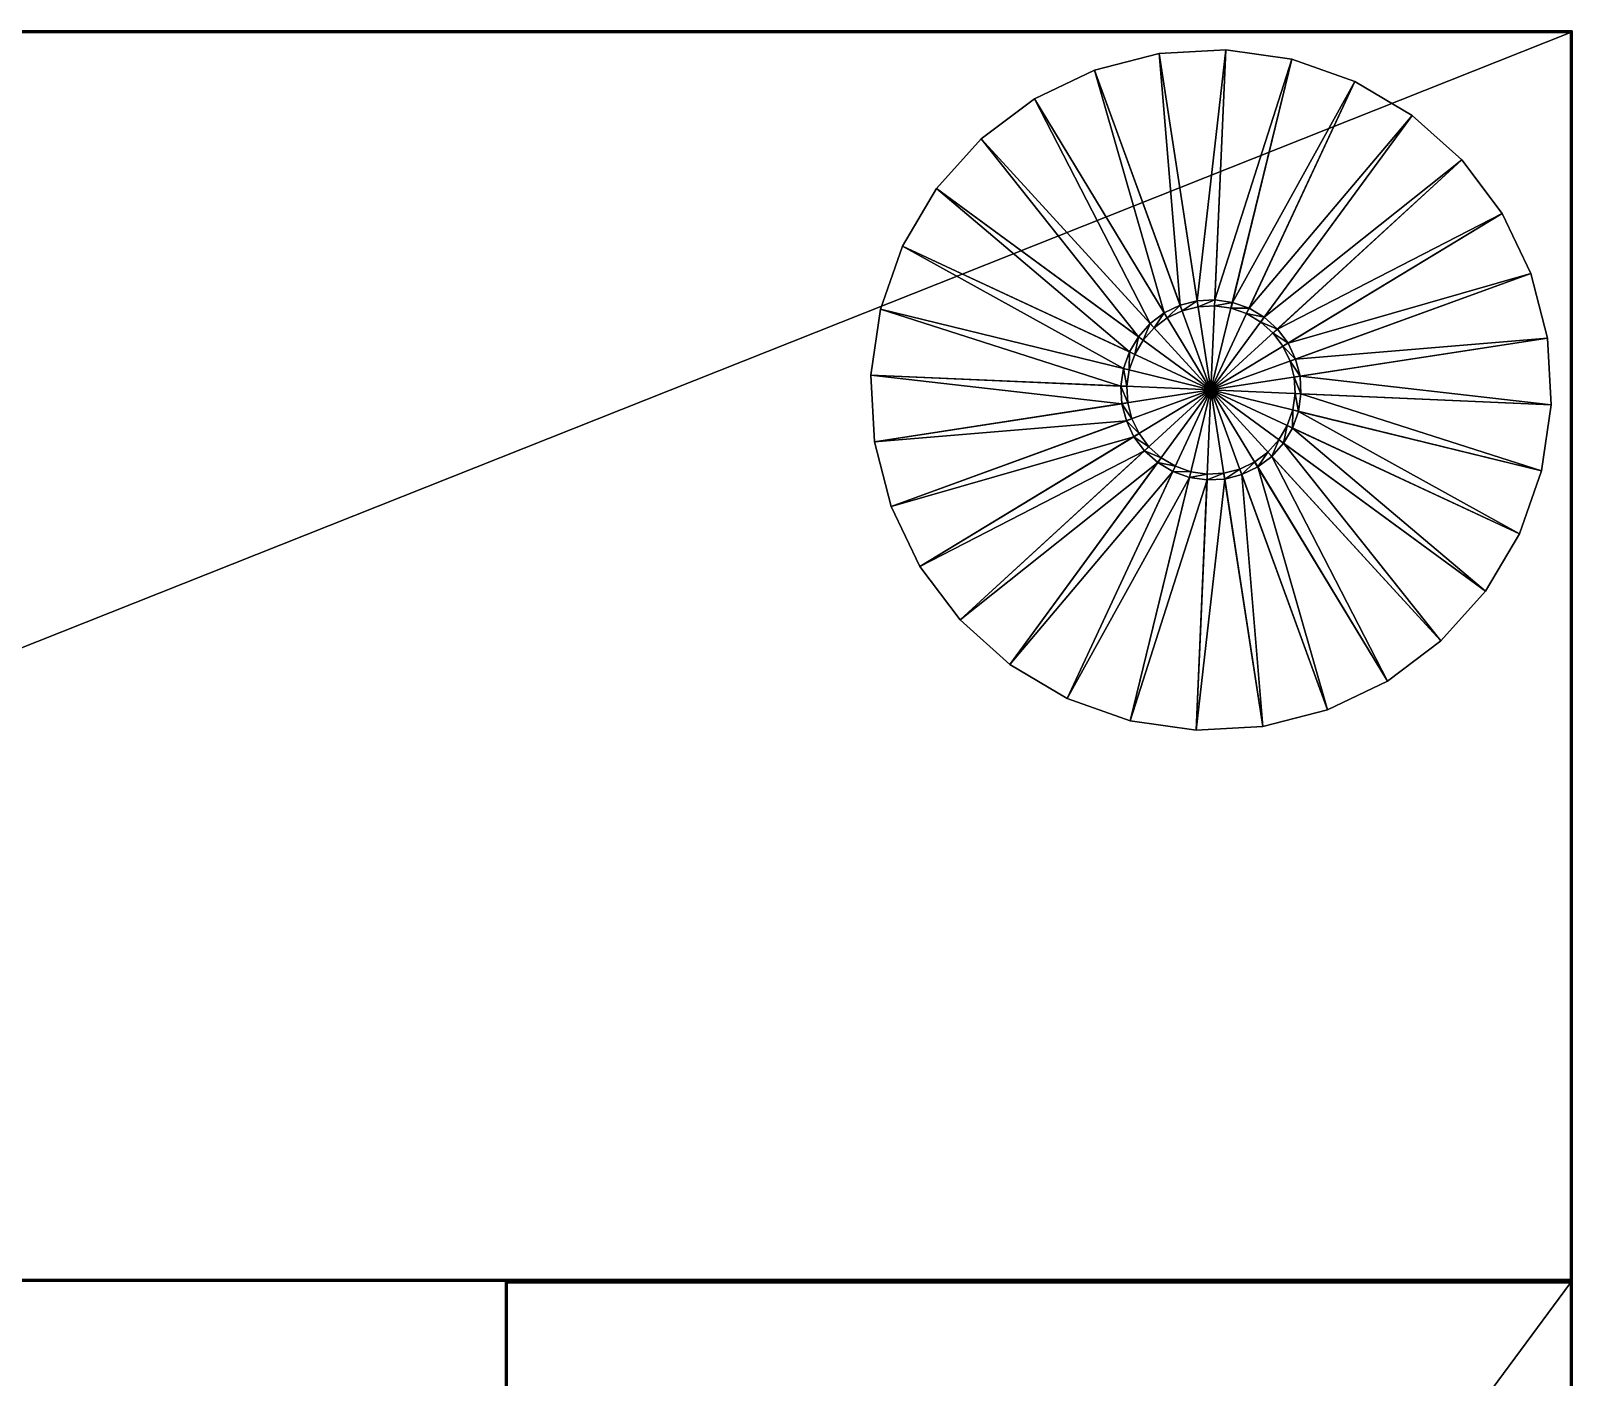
# Model space of a CAD drawing. Extents: x -112 to 87, y -82 to 85.
# Drawn here: x -12.8 to 82.8, y 1.6 to 85.1 of the extents above; entities that cross this region are included whole.
import ezdxf

# ---------------------------------------------------------------- set-up
doc = ezdxf.new("R2010")
doc.units = 0
doc.layers.add('TABLE', color=250, linetype='CONTINUOUS')

msp = doc.modelspace()

# ---------------------------------------------------------------- meshes
at = {"layer": 'TABLE', "color": 250}
mesh = msp.add_polyface(dxfattribs=at)
corners = [(-112.041023, 7.598656, 72.872421), (82.746864, 7.598656, 72.872421), (82.746864, 84.967621, 72.872406), (-112.041023, 84.967621, 72.872414), (-112.141029, 7.49865, 72.772423), (-112.141029, 7.498657, 70.320724), (82.846863, 7.49865, 70.320724), (82.846863, 7.49865, 72.772423), (82.846863, 85.067619, 72.772408), (82.84687, 85.067619, 70.320709), (-112.141029, 85.067619, 70.320709), (-112.141029, 85.067619, 72.772408), (-112.041023, 7.598656, 70.220726), (-112.041023, 84.967621, 70.220711), (82.746872, 84.967621, 70.220711), (82.746864, 7.598656, 70.220726), (16.774326, -81.867226, 72.872452), (82.746864, 7.398659, 72.872421), (16.774326, 7.398659, 72.872421), (16.674328, -81.967232, 72.772453), (16.674328, -81.967232, 70.320755), (82.84687, -81.967232, 70.320755), (82.846863, 7.49865, 72.772423), (16.674328, 7.49865, 70.320724), (16.674328, 7.498657, 72.772423), (16.774326, -81.867226, 70.220757), (16.774326, 7.398659, 70.220726), (82.746864, 7.398659, 70.220726), (82.746864, -81.867226, 72.872452), (46.168274, 78.36068, 0.000135), (43.404736, 75.278503, 0.000136), (43.404736, 75.278503, 0.493613), (41.295349, 71.714806, 0.000137), (41.295349, 71.714806, 0.493614), (39.921974, 67.809639, 0.000138), (39.92197, 67.809639, 0.493615), (39.336597, 63.710136, 0.000139), (39.3368, 63.710968, 0.493616), (39.562527, 59.576614, 0.000141), (39.562527, 59.576614, 0.493617), (40.590363, 55.565468, 0.000141), (40.590363, 55.565468, 0.493618), (42.381004, 51.831791, 0.000142), (42.381004, 51.831791, 0.493619), (44.865486, 48.520119, 0.000142), (44.865486, 48.520119, 0.493611)]
mesh.append_faces([[corners[k] for k in face] for face in [(0, 2, 3), (4, 6, 7), (8, 10, 11), (11, 5, 4), (12, 14, 15), (16, 17, 18), (22, 23, 24), (24, 20, 19), (30, 33, 31), (32, 35, 33), (34, 37, 35), (36, 39, 37), (38, 41, 39), (40, 43, 41), (42, 45, 43)]], dxfattribs={"vtx0": -1})
mesh.append_faces([[corners[k] for k in face] for face in [(0, 1, 2), (4, 5, 6), (8, 9, 10), (11, 10, 5), (12, 13, 14), (19, 20, 21), (24, 23, 20), (25, 26, 27), (4, 7, 1), (1, 0, 4), (8, 11, 3), (3, 2, 8), (11, 4, 0), (0, 3, 11), (6, 5, 12), (12, 15, 6), (10, 9, 14), (14, 13, 10), (5, 10, 13), (13, 12, 5), (28, 16, 19), (22, 24, 18), (24, 19, 16), (16, 18, 24), (21, 20, 25), (27, 26, 23), (20, 23, 26), (26, 25, 20), (29, 30, 31), (30, 32, 33), (32, 34, 35), (34, 36, 37), (36, 38, 39), (38, 40, 41), (40, 42, 43), (42, 44, 45)]], dxfattribs={"vtx2": -1})
mesh = msp.add_polyface(dxfattribs=at)
corners = [(82.846863, 7.49865, 72.772423), (82.846863, 7.49865, 70.320724), (82.84687, 85.067619, 70.320709), (16.774326, -81.867226, 72.872452), (82.746864, -81.867226, 72.872452), (82.746864, 7.398659, 72.872421), (16.674328, -81.967232, 72.772453), (82.84687, -81.967232, 70.320755), (82.846863, -81.967232, 72.772453), (82.846863, 7.49865, 70.320724), (82.846863, 7.49865, 72.772423), (16.674328, 7.49865, 70.320724), (16.774326, -81.867226, 70.220757), (82.746864, 7.398659, 70.220726), (82.746872, -81.867226, 70.220757), (82.746864, 84.967621, 72.872406), (82.746864, 7.598656, 72.872421), (82.746864, 7.598656, 70.220726), (16.774326, 7.398659, 72.872421), (59.516167, 41.688942, 0.000134), (63.650467, 41.91457, 0.000134), (63.650467, 41.91457, 0.49361), (59.516037, 41.688103, 0.493611), (67.661034, 42.941765, 0.00014), (67.66124, 42.942467, 0.493609), (71.394386, 44.733147, 0.000139), (71.394386, 44.733147, 0.493616), (74.70649, 47.217728, 0.000138), (74.70649, 47.217728, 0.493615), (77.470299, 50.300617, 0.000129), (77.470024, 50.299881, 0.493606), (79.579414, 53.863403, 0.000128), (79.579414, 53.863602, 0.493605), (80.953064, 57.769508, 0.000127), (80.952728, 57.768646, 0.493604), (61.287754, 57.264942, 3.657372), (60.19379, 57.205334, 3.657372), (62.34922, 57.536877, 3.657372), (63.337101, 58.010941, 3.657372), (64.213593, 58.668507, 3.657372), (64.945, 59.484287, 3.65737), (65.50309, 60.426964, 3.65737), (60.437363, 62.789288, 0.000137), (61.287754, 57.264942, 4.024818), (60.19379, 57.205334, 4.024818)]
mesh.append_faces([[corners[k] for k in face] for face in [(6, 7, 8), (8, 9, 10), (12, 13, 14), (19, 21, 22), (20, 24, 21), (23, 26, 24), (25, 28, 26), (27, 30, 28), (29, 32, 30), (31, 34, 32), (22, 35, 36), (21, 37, 35), (24, 38, 37), (26, 39, 38), (28, 40, 39), (30, 41, 40)]], dxfattribs={"vtx0": -1})
mesh.append_faces([[corners[k] for k in face] for face in [(20, 19, 42), (23, 20, 42), (25, 23, 42), (27, 25, 42), (29, 27, 42), (31, 29, 42)]], dxfattribs={"vtx1": -1, "vtx2": -1})
mesh.append_faces([[corners[k] for k in face] for face in [(0, 1, 2), (3, 4, 5), (8, 7, 9), (10, 9, 11), (15, 16, 0), (2, 1, 17), (6, 8, 4), (8, 10, 5), (5, 4, 8), (18, 5, 10), (12, 14, 7), (9, 7, 14), (14, 13, 9), (11, 9, 13), (19, 20, 21), (20, 23, 24), (23, 25, 26), (25, 27, 28), (27, 29, 30), (29, 31, 32), (31, 33, 34), (22, 21, 35), (21, 24, 37), (24, 26, 38), (26, 28, 39), (28, 30, 40), (30, 32, 41), (43, 44, 36), (36, 35, 43)]], dxfattribs={"vtx2": -1})
mesh = msp.add_polyface(dxfattribs=at)
corners = [(82.846863, 7.49865, 72.772423), (82.84687, 85.067619, 70.320709), (82.846863, 85.067619, 72.772408), (82.746864, 84.967621, 72.872406), (82.746864, 7.598656, 70.220726), (82.746872, 84.967621, 70.220711), (80.953064, 57.769508, 0.000127), (81.537971, 61.867577, 0.000134), (81.538033, 61.867836, 0.49361), (80.952728, 57.768646, 0.493604), (79.579414, 53.863602, 0.493605), (65.866638, 61.460831, 3.65737), (65.50309, 60.426964, 3.65737), (66.021553, 62.54554, 3.65737), (79.579414, 53.863403, 0.000128), (60.437363, 62.789288, 0.000137), (62.34922, 57.536877, 4.024818), (61.287754, 57.264942, 4.024818), (61.287754, 57.264942, 3.657372), (62.34922, 57.536877, 3.657372), (63.337101, 58.010941, 4.024818), (63.337101, 58.010941, 3.657372), (64.213593, 58.668507, 4.024817), (64.213593, 58.668507, 3.657372), (64.945, 59.484287, 4.024817), (64.945, 59.484287, 3.65737), (65.50309, 60.426964, 4.024817), (65.866638, 61.460831, 4.024817), (61.232132, 57.62635, 4.088058), (60.209728, 57.570637, 4.088058), (60.19379, 57.205334, 4.024818), (62.224159, 57.880478, 4.088058), (63.147392, 58.323547, 4.088057), (63.966553, 58.93808, 4.088057), (64.650116, 59.7005, 4.088057), (65.171684, 60.581512, 4.088057), (65.511459, 61.547726, 4.088057), (61.232121, 57.626347, 70.220757), (60.209717, 57.570633, 70.220757), (62.224144, 57.880489, 70.220757), (63.147385, 58.323547, 70.220757), (63.966534, 58.938095, 70.220757), (64.650101, 59.700508, 70.220757), (65.171669, 60.581512, 70.220757), (65.511436, 61.547745, 70.220757)]
mesh.append_faces([[corners[k] for k in face] for face in [(0, 1, 2), (6, 8, 9), (10, 11, 12), (9, 13, 11)]], dxfattribs={"vtx0": -1})
mesh.append_faces([[corners[k] for k in face] for face in [(6, 14, 15), (7, 6, 15)]], dxfattribs={"vtx1": -1, "vtx2": -1})
mesh.append_faces([[corners[k] for k in face] for face in [(0, 2, 3), (4, 5, 1), (6, 7, 8), (10, 9, 11), (9, 8, 13), (16, 17, 18), (18, 19, 16), (20, 16, 19), (19, 21, 20), (22, 20, 21), (21, 23, 22), (24, 22, 23), (23, 25, 24), (26, 24, 25), (25, 12, 26), (27, 26, 12), (12, 11, 27), (28, 29, 30), (30, 17, 28), (31, 28, 17), (17, 16, 31), (32, 31, 16), (16, 20, 32), (33, 32, 20), (20, 22, 33), (34, 33, 22), (22, 24, 34), (35, 34, 24), (24, 26, 35), (36, 35, 26), (26, 27, 36), (37, 38, 29), (29, 28, 37), (39, 37, 28), (28, 31, 39), (40, 39, 31), (31, 32, 40), (41, 40, 32), (32, 33, 41), (42, 41, 33), (33, 34, 42), (43, 42, 34), (34, 35, 43), (44, 43, 35), (35, 36, 44)]], dxfattribs={"vtx2": -1})
mesh = msp.add_polyface(dxfattribs=at)
corners = [(51.511528, 43.64772, 0.000143), (55.417408, 42.274048, 0.000142), (55.417408, 42.274048, 0.493619), (51.511528, 43.64772, 0.493619), (57.224571, 83.66468, 0.000132), (53.213657, 82.636177, 0.000133), (53.213657, 82.636177, 0.493609), (49.480583, 80.846001, 0.000134), (49.480583, 80.846001, 0.49361), (46.168274, 78.36068, 0.000135), (46.168274, 78.36068, 0.493612), (43.404736, 75.278503, 0.493613), (44.865486, 48.520119, 0.000142), (47.948502, 45.756783, 0.000143), (47.948502, 45.756775, 0.49362), (44.865486, 48.520119, 0.493611), (57.53791, 67.567322, 3.65737), (56.661533, 66.910194, 3.65737), (55.93013, 66.093979, 3.65737), (41.295349, 71.714806, 0.493614), (55.371925, 65.15136, 3.65737), (39.92197, 67.809639, 0.493615), (55.008369, 64.117561, 3.657372), (39.3368, 63.710968, 0.493616), (54.853577, 63.033096, 3.657372), (39.562527, 59.576614, 0.493617), (54.913311, 61.93882, 3.657372), (40.590363, 55.565468, 0.493618), (55.185364, 60.877533, 3.657372), (42.381004, 51.831791, 0.493619), (55.659309, 59.889717, 3.657372), (56.31675, 59.013214, 3.657372), (57.13253, 58.281574, 3.657372), (58.075394, 57.723671, 3.657372), (60.437363, 62.789288, 0.000137), (43.404736, 75.278503, 0.000136), (41.295349, 71.714806, 0.000137), (39.921974, 67.809639, 0.000138), (39.336597, 63.710136, 0.000139), (39.562527, 59.576614, 0.000141), (40.590363, 55.565468, 0.000141), (42.381004, 51.831791, 0.000142), (54.853577, 63.033096, 4.024818), (55.008369, 64.117561, 4.024817), (54.913311, 61.93882, 4.024818)]
mesh.append_faces([[corners[k] for k in face] for face in [(0, 2, 3), (5, 8, 6), (7, 10, 8), (9, 11, 10), (12, 14, 15), (13, 3, 14), (8, 17, 16), (10, 18, 17), (11, 20, 18), (19, 22, 20), (21, 24, 22), (23, 26, 24), (25, 28, 26), (27, 30, 28), (29, 31, 30), (15, 32, 31), (14, 33, 32)]], dxfattribs={"vtx0": -1})
mesh.append_faces([[corners[k] for k in face] for face in [(7, 5, 34), (9, 7, 34), (35, 9, 34), (36, 35, 34), (37, 36, 34), (38, 37, 34), (39, 38, 34), (40, 39, 34), (41, 40, 34), (12, 41, 34), (13, 12, 34), (0, 13, 34)]], dxfattribs={"vtx1": -1, "vtx2": -1})
mesh.append_faces([[corners[k] for k in face] for face in [(0, 1, 2), (4, 5, 6), (5, 7, 8), (7, 9, 10), (12, 13, 14), (13, 0, 3), (6, 8, 16), (8, 10, 17), (10, 11, 18), (11, 19, 20), (19, 21, 22), (21, 23, 24), (23, 25, 26), (25, 27, 28), (27, 29, 30), (29, 15, 31), (15, 14, 32), (14, 3, 33), (42, 43, 22), (22, 24, 42), (44, 42, 24), (24, 26, 44)]], dxfattribs={"vtx2": -1})
mesh = msp.add_polyface(dxfattribs=at)
corners = [(61.358658, 83.889938, 0.000132), (57.224571, 83.66468, 0.000132), (57.224571, 83.66468, 0.493608), (53.213657, 82.636177, 0.493609), (61.358658, 83.889938, 0.493601), (59.587246, 68.313507, 3.65737), (58.525909, 68.041512, 3.65737), (57.53791, 67.567322, 3.65737), (60.437363, 62.789288, 0.000137), (53.213657, 82.636177, 0.000133), (58.525909, 68.041512, 4.024817), (59.587246, 68.313507, 4.024817), (57.53791, 67.567322, 4.024817), (56.661533, 66.910194, 4.024817), (56.661533, 66.910194, 3.65737), (55.93013, 66.093979, 4.024817), (55.93013, 66.093979, 3.65737), (55.371925, 65.15136, 4.024817), (55.371925, 65.15136, 3.65737), (55.008369, 64.117561, 4.024817), (55.008369, 64.117561, 3.657372), (58.650959, 67.697899, 4.088057), (59.642872, 67.952103, 4.088057), (57.7276, 67.254738, 4.088057), (56.908566, 66.640594, 4.088057), (56.225002, 65.877785, 4.088057), (55.703312, 64.996826, 4.088057), (55.363537, 64.030655, 4.088057), (55.21888, 63.017128, 4.088058), (54.853577, 63.033096, 4.024818), (55.274708, 61.994453, 4.088058), (58.65094, 67.697922, 70.220757), (59.64286, 67.952103, 70.220757), (57.727577, 67.254738, 70.220757), (56.908546, 66.640594, 70.220757), (56.224983, 65.877785, 70.220757), (55.703293, 64.996849, 70.220757), (55.363525, 64.030663, 70.220757), (55.218868, 63.017139, 70.220757), (55.274689, 61.994465, 70.220757)]
mesh.append_faces([[corners[k] for k in face] for face in [(1, 3, 2), (2, 6, 5), (3, 7, 6)]], dxfattribs={"vtx0": -1})
mesh.append_faces([[corners[k] for k in face] for face in [(1, 0, 8), (9, 1, 8)]], dxfattribs={"vtx1": -1, "vtx2": -1})
mesh.append_faces([[corners[k] for k in face] for face in [(0, 1, 2), (4, 2, 5), (2, 3, 6), (10, 11, 5), (5, 6, 10), (12, 10, 6), (6, 7, 12), (13, 12, 7), (7, 14, 13), (15, 13, 14), (14, 16, 15), (17, 15, 16), (16, 18, 17), (19, 17, 18), (18, 20, 19), (21, 22, 11), (11, 10, 21), (23, 21, 10), (10, 12, 23), (24, 23, 12), (12, 13, 24), (25, 24, 13), (13, 15, 25), (26, 25, 15), (15, 17, 26), (27, 26, 17), (17, 19, 27), (28, 27, 19), (19, 29, 28), (30, 28, 29), (31, 32, 22), (22, 21, 31), (33, 31, 21), (21, 23, 33), (34, 33, 23), (23, 24, 34), (35, 34, 24), (24, 25, 35), (36, 35, 25), (25, 26, 36), (37, 36, 26), (26, 27, 37), (38, 37, 27), (27, 28, 38), (39, 38, 28), (28, 30, 39)]], dxfattribs={"vtx2": -1})
mesh = msp.add_polyface(dxfattribs=at)
corners = [(81.312302, 66.001732, 0.000133), (80.28434, 70.012581, 0.000132), (80.284607, 70.013351, 0.493601), (78.493828, 73.746292, 0.000123), (78.493828, 73.746292, 0.4936), (76.009209, 77.057892, 0.000123), (76.009209, 77.057892, 0.4936), (72.926392, 79.822235, 0.000131), (72.926392, 79.822235, 0.493608), (69.363365, 81.930717, 0.000131), (69.363365, 81.930717, 0.493608), (65.457497, 83.304802, 0.000131), (65.457497, 83.304802, 0.493608), (61.358658, 83.889938, 0.000132), (61.358658, 83.889938, 0.493601), (57.224571, 83.66468, 0.493608), (65.21595, 65.688858, 3.65737), (64.558388, 66.565422, 3.65737), (63.742481, 67.296562, 3.65737), (62.799622, 67.854652, 3.65737), (61.765999, 68.218262, 3.65737), (60.681351, 68.373001, 3.65737), (59.587246, 68.313507, 3.65737), (60.437363, 62.789288, 0.000137), (62.799622, 67.854652, 4.024817), (61.765999, 68.218262, 4.024817), (60.681351, 68.373001, 4.024817), (59.587246, 68.313507, 4.024817), (61.679073, 67.863098, 4.088057), (62.645088, 67.523262, 4.088057), (60.665382, 68.00769, 4.088057), (59.642872, 67.952103, 4.088057), (61.679062, 67.863098, 70.220757), (62.645069, 67.52327, 70.220757), (60.665371, 68.007706, 70.220757), (59.64286, 67.952103, 70.220757)]
mesh.append_faces([[corners[k] for k in face] for face in [(1, 4, 2), (3, 6, 4), (5, 8, 6), (7, 10, 8), (9, 12, 10), (11, 14, 12), (13, 15, 14), (4, 17, 16), (6, 18, 17), (8, 19, 18), (10, 20, 19), (12, 21, 20), (14, 22, 21)]], dxfattribs={"vtx0": -1})
mesh.append_faces([[corners[k] for k in face] for face in [(3, 1, 23), (5, 3, 23), (7, 5, 23), (9, 7, 23), (11, 9, 23), (13, 11, 23)]], dxfattribs={"vtx1": -1, "vtx2": -1})
mesh.append_faces([[corners[k] for k in face] for face in [(0, 1, 2), (1, 3, 4), (3, 5, 6), (5, 7, 8), (7, 9, 10), (9, 11, 12), (11, 13, 14), (2, 4, 16), (4, 6, 17), (6, 8, 18), (8, 10, 19), (10, 12, 20), (12, 14, 21), (18, 19, 24), (25, 24, 19), (19, 20, 25), (26, 25, 20), (20, 21, 26), (27, 26, 21), (21, 22, 27), (28, 29, 24), (24, 25, 28), (30, 28, 25), (25, 26, 30), (31, 30, 26), (26, 27, 31), (32, 33, 29), (29, 28, 32), (34, 32, 28), (28, 30, 34), (35, 34, 30), (30, 31, 35)]], dxfattribs={"vtx2": -1})
mesh = msp.add_polyface(dxfattribs=at)
corners = [(81.537971, 61.867577, 0.000134), (81.312302, 66.001732, 0.000133), (81.312302, 66.001732, 0.493609), (81.538033, 61.867836, 0.49361), (80.284607, 70.013351, 0.493601), (65.961815, 63.639442, 3.65737), (66.021553, 62.54554, 3.65737), (65.689651, 64.700676, 3.65737), (65.21595, 65.688858, 3.65737), (60.437363, 62.789288, 0.000137), (80.28434, 70.012581, 0.000132), (66.021553, 62.54554, 4.024817), (65.866638, 61.460831, 4.024817), (65.866638, 61.460831, 3.65737), (65.961815, 63.639442, 4.024817), (65.689651, 64.700676, 4.024817), (65.21595, 65.688858, 4.024817), (64.558388, 66.565422, 4.024817), (64.558388, 66.565422, 3.65737), (63.742481, 67.29657, 4.024817), (63.742481, 67.296562, 3.65737), (62.799622, 67.854652, 4.024817), (65.656235, 62.561485, 4.088057), (65.511459, 61.547726, 4.088057), (65.60041, 63.58382, 4.088057), (65.346039, 64.575623, 4.088057), (64.903343, 65.499153, 4.088057), (64.288788, 66.318367, 4.088057), (63.52626, 67.001694, 4.088057), (62.645088, 67.523262, 4.088057), (65.656219, 62.561497, 70.220757), (65.511436, 61.547745, 70.220757), (65.600395, 63.583839, 70.220757), (65.346024, 64.575623, 70.220757), (64.90332, 65.499153, 70.220757), (64.288773, 66.318367, 70.220757), (63.526253, 67.001694, 70.220757), (62.645069, 67.52327, 70.220757)]
mesh.append_faces([[corners[k] for k in face] for face in [(0, 2, 3), (1, 4, 2), (3, 5, 6), (2, 7, 5), (4, 8, 7)]], dxfattribs={"vtx0": -1})
mesh.append_faces([[corners[k] for k in face] for face in [(1, 0, 9), (10, 1, 9)]], dxfattribs={"vtx1": -1, "vtx2": -1})
mesh.append_faces([[corners[k] for k in face] for face in [(0, 1, 2), (3, 2, 5), (2, 4, 7), (11, 12, 13), (13, 6, 11), (14, 11, 6), (6, 5, 14), (15, 14, 5), (5, 7, 15), (16, 15, 7), (7, 8, 16), (17, 16, 8), (8, 18, 17), (19, 17, 18), (18, 20, 19), (21, 19, 20), (22, 23, 12), (12, 11, 22), (24, 22, 11), (11, 14, 24), (25, 24, 14), (14, 15, 25), (26, 25, 15), (15, 16, 26), (27, 26, 16), (16, 17, 27), (28, 27, 17), (17, 19, 28), (29, 28, 19), (19, 21, 29), (30, 31, 23), (23, 22, 30), (32, 30, 22), (22, 24, 32), (33, 32, 24), (24, 25, 33), (34, 33, 25), (25, 26, 34), (35, 34, 26), (26, 27, 35), (36, 35, 27), (27, 28, 36), (37, 36, 28), (28, 29, 37)]], dxfattribs={"vtx2": -1})
mesh = msp.add_polyface(dxfattribs=at)
corners = [(55.417408, 42.274048, 0.000142), (59.516167, 41.688942, 0.000134), (59.516037, 41.688103, 0.493611), (55.417408, 42.274048, 0.493619), (51.511528, 43.64772, 0.493619), (59.109016, 57.360001, 3.657372), (58.075394, 57.723671, 3.657372), (60.19379, 57.205334, 3.657372), (51.511528, 43.64772, 0.000143), (60.437363, 62.789288, 0.000137), (59.109016, 57.360001, 4.024818), (58.075394, 57.723682, 4.024818), (60.19379, 57.205334, 4.024818), (55.185364, 60.877533, 4.024818), (54.913311, 61.93882, 4.024818), (54.913311, 61.93882, 3.657372), (55.185364, 60.877533, 3.657372), (55.659309, 59.889717, 4.024818), (55.659309, 59.889717, 3.657372), (56.31675, 59.013214, 4.024818), (56.31675, 59.013214, 3.657372), (57.13253, 58.281574, 4.024818), (57.13253, 58.281574, 3.657372), (59.195919, 57.715187, 4.088058), (58.229923, 58.055069, 4.088058), (60.209728, 57.570637, 4.088058), (54.853577, 63.033096, 4.024818), (55.274708, 61.994453, 4.088058), (55.528957, 61.00259, 4.088058), (55.971893, 60.079407, 4.088058), (56.58633, 59.260246, 4.088058), (57.34874, 58.576477, 4.088058), (59.1959, 57.715187, 70.220757), (58.229904, 58.055069, 70.220757), (60.209717, 57.570633, 70.220757), (55.528938, 61.002609, 70.220757), (55.274689, 61.994465, 70.220757), (55.971886, 60.079414, 70.220757), (56.586311, 59.260254, 70.220757), (57.348732, 58.576477, 70.220757)]
mesh.append_faces([[corners[k] for k in face] for face in [(0, 2, 3), (4, 5, 6), (3, 7, 5)]], dxfattribs={"vtx0": -1})
mesh.append_faces([[corners[k] for k in face] for face in [(0, 8, 9), (1, 0, 9)]], dxfattribs={"vtx1": -1, "vtx2": -1})
mesh.append_faces([[corners[k] for k in face] for face in [(0, 1, 2), (4, 3, 5), (3, 2, 7), (10, 11, 6), (6, 5, 10), (12, 10, 5), (5, 7, 12), (13, 14, 15), (15, 16, 13), (17, 13, 16), (16, 18, 17), (19, 17, 18), (18, 20, 19), (21, 19, 20), (20, 22, 21), (11, 21, 22), (22, 6, 11), (23, 24, 11), (11, 10, 23), (25, 23, 10), (10, 12, 25), (26, 14, 27), (28, 27, 14), (14, 13, 28), (29, 28, 13), (13, 17, 29), (30, 29, 17), (17, 19, 30), (31, 30, 19), (19, 21, 31), (24, 31, 21), (21, 11, 24), (32, 33, 24), (24, 23, 32), (34, 32, 23), (23, 25, 34), (35, 36, 27), (27, 28, 35), (37, 35, 28), (28, 29, 37), (38, 37, 29), (29, 30, 38), (39, 38, 30), (30, 31, 39), (33, 39, 31), (31, 24, 33)]], dxfattribs={"vtx2": -1})

doc.saveas('drawing.dxf')
